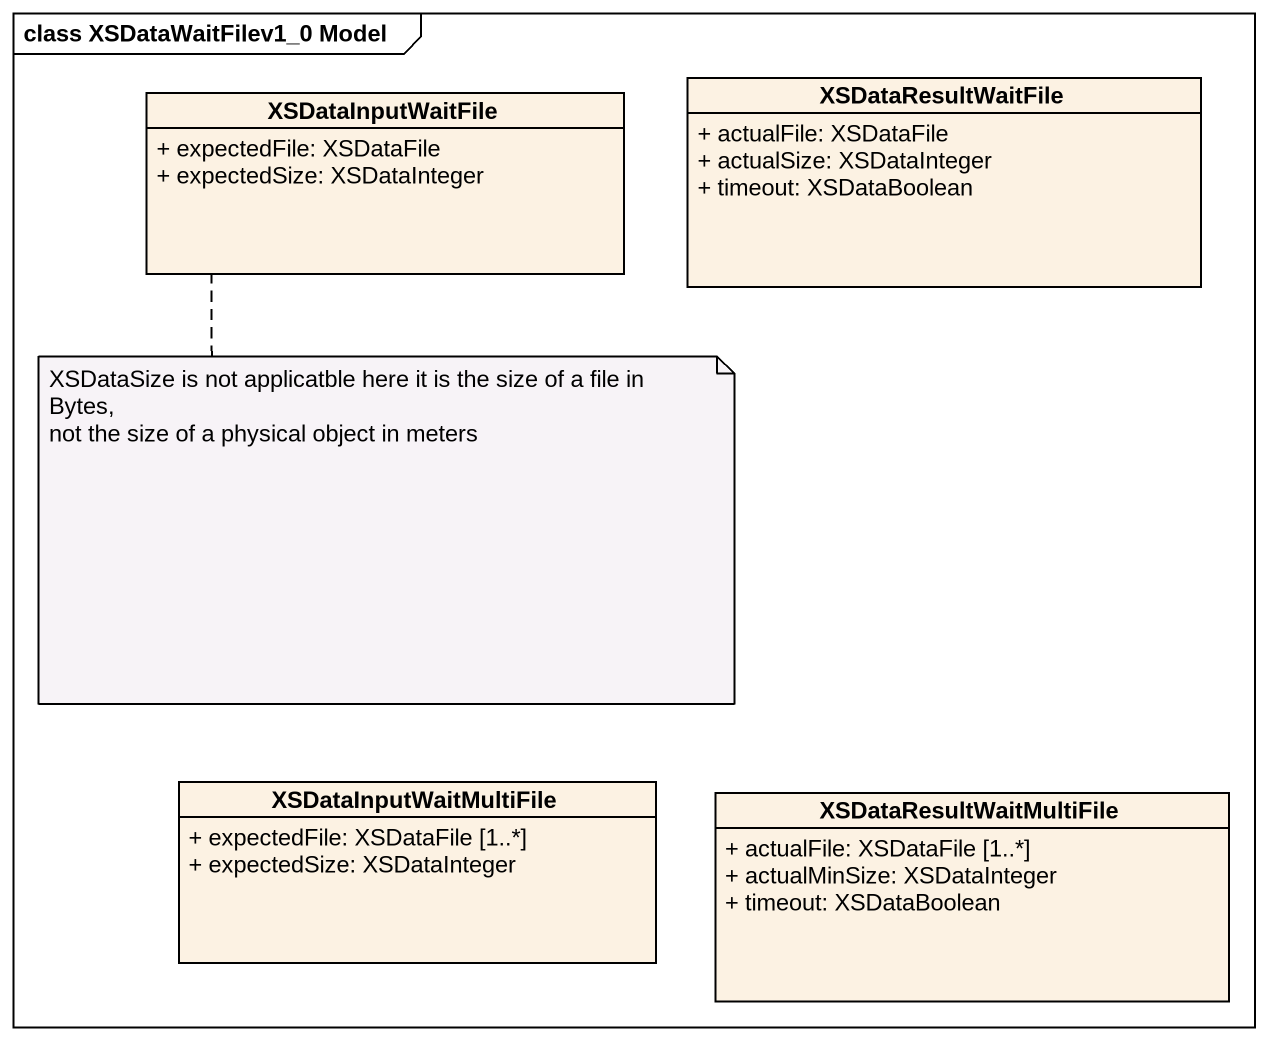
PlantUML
@startuml
mainframe class XSDataWaitFilev1_0 Model
hide circle
hide empty members
skinparam classAttributeIconSize 0
class XSDataInputWaitFile {
  + expectedFile: XSDataFile
  + expectedSize: XSDataInteger
}
class XSDataResultWaitFile {
  + actualFile: XSDataFile
  + actualSize: XSDataInteger
  + timeout: XSDataBoolean
}
class XSDataInputWaitMultiFile {
  + expectedFile: XSDataFile [1..*]
  + expectedSize: XSDataInteger
}
class XSDataResultWaitMultiFile {
  + actualFile: XSDataFile [1..*]
  + actualMinSize: XSDataInteger
  + timeout: XSDataBoolean
}
note bottom of XSDataInputWaitFile
  XSDataSize is not applicatble here it is the size of a file in Bytes,
  not the size of a physical object in meters
end note
@enduml
